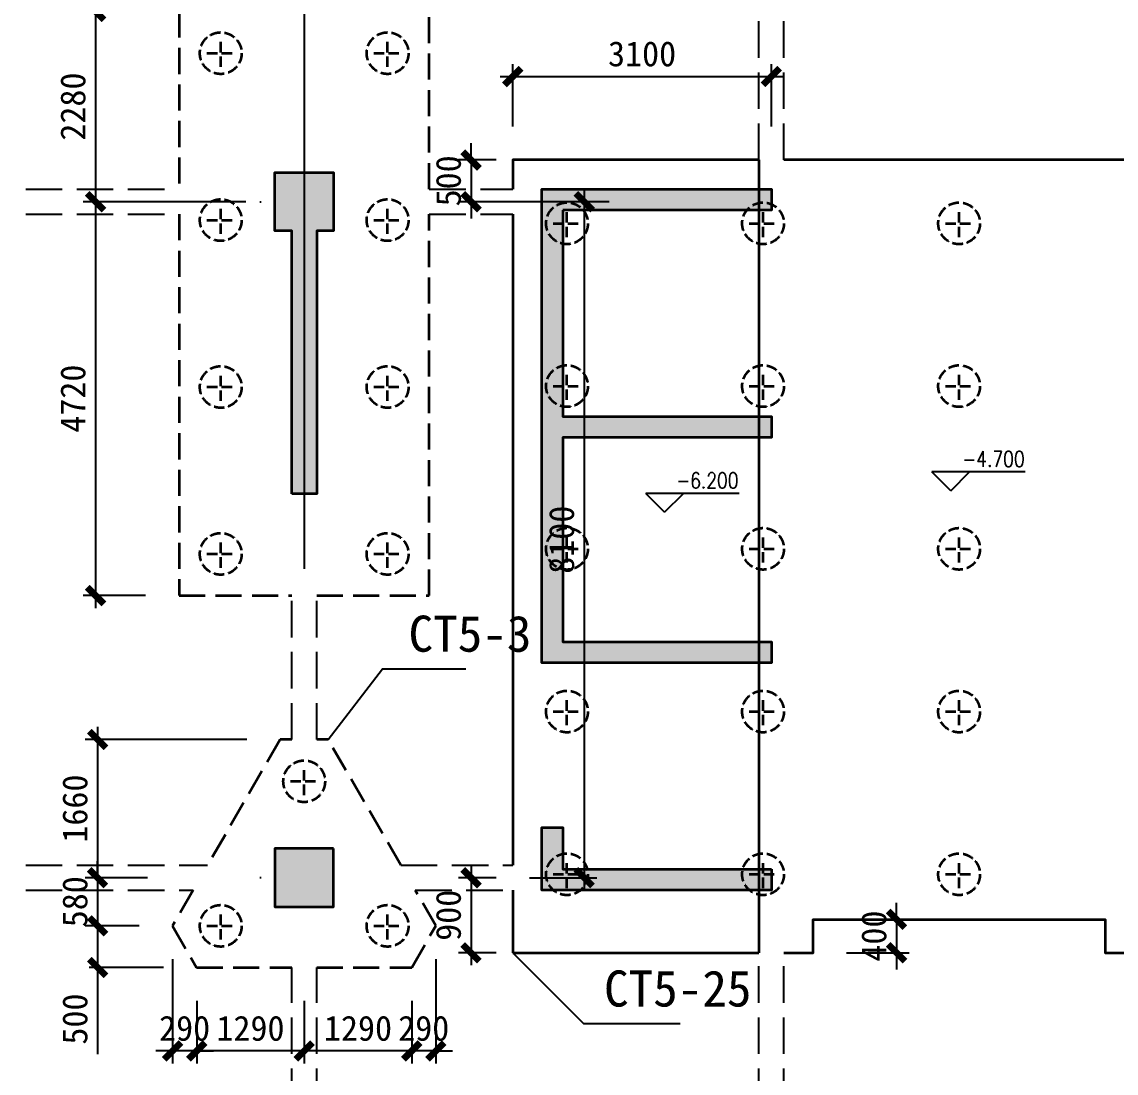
# Model space of a CAD drawing. Header units: millimetres. Extents: x -8252 to 341964, y -299084 to 206355.
# Drawn here: x 171950 to 185065, y 21424 to 34021 of the extents above; entities that cross this region are included whole.
import ezdxf
from ezdxf.enums import TextEntityAlignment as Align

# ---------------------------------------------------------------- set-up
doc = ezdxf.new("R2010")
doc.units = ezdxf.units.MM
doc.header["$LTSCALE"] = 500
doc.header["$PDMODE"] = 2
doc.header["$PDSIZE"] = 200
doc.linetypes.add('DASH', pattern=[0.35, 0.25, -0.1])
doc.linetypes.add('DASHDOT', pattern=[25.4, 12.7, -6.35, 0, -6.35])
for name, color, linetype in [('dim____', 70, 'Continuous'), ('DOTE', 20, 'DASHDOT'), ('txt', 7, 'Continuous')]:
    doc.layers.add(name, color=color, linetype=linetype)
for name, color, linetype, lineweight in [('fb', 7, 'Continuous', 35), ('kz', 50, 'Continuous', 25), ('s117', 4, 'Continuous', 25), ('s121', 2, 'Continuous', 35), ('shear_wall', 100, 'Continuous', 25), ('zkz', 200, 'Continuous', 35)]:
    doc.layers.add(name, color=color, linetype=linetype, lineweight=lineweight)
doc.styles.add('DIM_FONT', font='txt.shx', dxfattribs={"width": 0.8, "bigfont": 'gbcbig.shx'})
doc.styles.add('宋体', font='')
doc.styles.get('宋体').set_extended_font_data('宋体')
doc.dimstyles.new('ISO-25', dxfattribs={"dimtxt": 2.5, "dimasz": 2.5, "dimexe": 1.25, "dimexo": 0.625, "dimtad": 1, "dimtxsty": 'Standard', "dimcen": 2.5, "dimadec": 0, "dimazin": 0, "dimtfac": 1, "dimtmove": 0, "dimatfit": 3, "dimfxl": 1, "dimarcsym": 0})

# ---------------------------------------------------------------- blocks, each defined once
blk = doc.blocks.new('_ArchTick')
at = {"color": 0, "linetype": 'ByBlock', "const_width": 0.4}
blk.add_lwpolyline([(-0.5, -0.5), (0.5, 0.5)], dxfattribs=at)
blk = doc.blocks.new('*D497')
at = {"layer": 'Defpoints', "color": 0, "transparency": 16777216}
for p in [(176911, 23190), (176622, 22690), (176622, 21690)]:
    blk.add_point(p, dxfattribs=at)
at = {"layer": 'dim____', "color": 0, "lineweight": -2, "transparency": 16777216}
for p, q in [((176911, 22790), (176911, 21540)), ((176622, 22290), (176622, 21540)), ((176622, 21690), (176422, 21690)), ((176911, 21690), (176622, 21690)), ((176911, 21690), (177111, 21690))]:
    blk.add_line(p, q, dxfattribs=at)
at = {"layer": 'dim____', "color": 0, "lineweight": -2, "transparency": 16777216, "xscale": 200, "yscale": 200, "zscale": 200}
blk.add_blockref('_ArchTick', (176622, 21690), dxfattribs=at)
at = {"layer": 'dim____', "color": 0, "lineweight": -2, "transparency": 16777216, "xscale": 200, "yscale": 200, "zscale": 200, "rotation": 180}
blk.add_blockref('_ArchTick', (176911, 21690), dxfattribs=at)
at = {"layer": 'dim____', "color": 7, "transparency": 16777216, "insert": (176766, 21960), "char_height": 300, "attachment_point": 5, "style": '宋体'}
blk.add_mtext('290', dxfattribs=at)
blk = doc.blocks.new('*D498')
at = {"layer": 'Defpoints', "color": 0, "transparency": 16777216}
for p in [(175333, 22690), (176622, 22690), (175333, 21690)]:
    blk.add_point(p, dxfattribs=at)
at = {"layer": 'dim____', "color": 0, "lineweight": -2, "transparency": 16777216}
for p, q in [((175333, 22290), (175333, 21540)), ((176622, 22290), (176622, 21540)), ((176772, 21690), (175183, 21690))]:
    blk.add_line(p, q, dxfattribs=at)
at = {"layer": 'dim____', "color": 0, "lineweight": -2, "transparency": 16777216, "xscale": 200, "yscale": 200, "zscale": 200, "rotation": 180}
blk.add_blockref('_ArchTick', (175333, 21690), dxfattribs=at)
at = {"layer": 'dim____', "color": 0, "lineweight": -2, "transparency": 16777216, "xscale": 200, "yscale": 200, "zscale": 200}
blk.add_blockref('_ArchTick', (176622, 21690), dxfattribs=at)
at = {"layer": 'dim____', "color": 7, "transparency": 16777216, "insert": (175978, 21960), "char_height": 300, "attachment_point": 5, "style": '宋体'}
blk.add_mtext('1290', dxfattribs=at)
blk = doc.blocks.new('*D499')
at = {"layer": 'Defpoints', "color": 0, "transparency": 16777216}
for p in [(174045, 22690), (175333, 22690), (174045, 21690)]:
    blk.add_point(p, dxfattribs=at)
at = {"layer": 'dim____', "color": 0, "lineweight": -2, "transparency": 16777216}
for p, q in [((174045, 22290), (174045, 21540)), ((175333, 22290), (175333, 21540)), ((175483, 21690), (173895, 21690))]:
    blk.add_line(p, q, dxfattribs=at)
at = {"layer": 'dim____', "color": 0, "lineweight": -2, "transparency": 16777216, "xscale": 200, "yscale": 200, "zscale": 200, "rotation": 180}
blk.add_blockref('_ArchTick', (174045, 21690), dxfattribs=at)
at = {"layer": 'dim____', "color": 0, "lineweight": -2, "transparency": 16777216, "xscale": 200, "yscale": 200, "zscale": 200}
blk.add_blockref('_ArchTick', (175333, 21690), dxfattribs=at)
at = {"layer": 'dim____', "color": 7, "transparency": 16777216, "insert": (174689, 21960), "char_height": 300, "attachment_point": 5, "style": '宋体'}
blk.add_mtext('1290', dxfattribs=at)
blk = doc.blocks.new('*D500')
at = {"layer": 'Defpoints', "color": 0, "transparency": 16777216}
for p in [(173756, 23190), (174045, 22690), (173756, 21690)]:
    blk.add_point(p, dxfattribs=at)
at = {"layer": 'dim____', "color": 0, "lineweight": -2, "transparency": 16777216}
for p, q in [((173756, 22790), (173756, 21540)), ((174045, 22290), (174045, 21540)), ((173756, 21690), (173556, 21690)), ((174045, 21690), (173756, 21690)), ((174045, 21690), (174245, 21690))]:
    blk.add_line(p, q, dxfattribs=at)
at = {"layer": 'dim____', "color": 0, "lineweight": -2, "transparency": 16777216, "xscale": 200, "yscale": 200, "zscale": 200}
blk.add_blockref('_ArchTick', (173756, 21690), dxfattribs=at)
at = {"layer": 'dim____', "color": 0, "lineweight": -2, "transparency": 16777216, "xscale": 200, "yscale": 200, "zscale": 200, "rotation": 180}
blk.add_blockref('_ArchTick', (174045, 21690), dxfattribs=at)
at = {"layer": 'dim____', "color": 7, "transparency": 16777216, "insert": (173900, 21960), "char_height": 300, "attachment_point": 5, "style": '宋体'}
blk.add_mtext('290', dxfattribs=at)
blk = doc.blocks.new('*D501')
at = {"layer": 'Defpoints', "color": 0, "transparency": 16777216}
for p in [(175045, 25422), (172857, 23766), (173857, 23766)]:
    blk.add_point(p, dxfattribs=at)
at = {"layer": 'dim____', "color": 0, "lineweight": -2, "transparency": 16777216}
for p, q in [((172857, 25572), (172857, 23616)), ((174645, 25422), (172707, 25422)), ((173457, 23766), (172707, 23766))]:
    blk.add_line(p, q, dxfattribs=at)
at = {"layer": 'dim____', "color": 0, "lineweight": -2, "transparency": 16777216, "xscale": 200, "yscale": 200, "zscale": 200}
for p, rotation in [((172857, 25422), 90), ((172857, 23766), 270)]:
    blk.add_blockref('_ArchTick', p, dxfattribs=dict(at, rotation=rotation))
at = {"layer": 'dim____', "color": 7, "transparency": 16777216, "insert": (172587, 24594), "char_height": 300, "attachment_point": 5, "rotation": 90, "style": '宋体'}
blk.add_mtext('1660', dxfattribs=at)
blk = doc.blocks.new('*D502')
at = {"layer": 'Defpoints', "color": 0, "transparency": 16777216}
for p in [(173857, 23766), (172857, 23190), (173756, 23190)]:
    blk.add_point(p, dxfattribs=at)
at = {"layer": 'dim____', "color": 0, "lineweight": -2, "transparency": 16777216}
for p, q in [((172857, 23766), (172857, 23966)), ((173457, 23766), (172707, 23766)), ((172857, 23766), (172857, 23190)), ((173356, 23190), (172707, 23190)), ((172857, 23190), (172857, 22990))]:
    blk.add_line(p, q, dxfattribs=at)
at = {"layer": 'dim____', "color": 0, "lineweight": -2, "transparency": 16777216, "xscale": 200, "yscale": 200, "zscale": 200}
for p, rotation in [((172857, 23766), 270), ((172857, 23190), 90)]:
    blk.add_blockref('_ArchTick', p, dxfattribs=dict(at, rotation=rotation))
at = {"layer": 'dim____', "color": 7, "transparency": 16777216, "insert": (172587, 23478), "char_height": 300, "attachment_point": 5, "rotation": 90, "style": '宋体'}
blk.add_mtext('580', dxfattribs=at)
blk = doc.blocks.new('*D503')
at = {"layer": 'Defpoints', "color": 0, "transparency": 16777216}
for p in [(173756, 23190), (172857, 22690), (174045, 22690)]:
    blk.add_point(p, dxfattribs=at)
at = {"layer": 'dim____', "color": 0, "lineweight": -2, "transparency": 16777216}
for p, q in [((172857, 23290), (172857, 22690)), ((173356, 23190), (172757, 23190)), ((173645, 22690), (172757, 22690)), ((172857, 22690), (172857, 21653))]:
    blk.add_line(p, q, dxfattribs=at)
at = {"layer": 'dim____', "color": 0, "lineweight": -2, "transparency": 16777216, "xscale": 200, "yscale": 200, "zscale": 200}
for p, rotation in [((172857, 23190), 90), ((172857, 22690), 270)]:
    blk.add_blockref('_ArchTick', p, dxfattribs=dict(at, rotation=rotation))
at = {"layer": 'dim____', "color": 7, "transparency": 16777216, "insert": (172587, 22072), "char_height": 300, "attachment_point": 5, "rotation": 90, "style": '宋体'}
blk.add_mtext('500', dxfattribs=at)
blk = doc.blocks.new('*D778')
at = {"layer": 'Defpoints', "color": 0, "transparency": 16777216}
for p in [(180933, 33366), (177833, 32366), (180933, 32366)]:
    blk.add_point(p, dxfattribs=at)
at = {"layer": 'dim____', "color": 0, "lineweight": -2, "transparency": 16777216}
for p, q in [((177833, 32766), (177833, 33516)), ((180933, 32766), (180933, 33516)), ((177683, 33366), (181083, 33366))]:
    blk.add_line(p, q, dxfattribs=at)
at = {"layer": 'dim____', "color": 0, "lineweight": -2, "transparency": 16777216, "xscale": 200, "yscale": 200, "zscale": 200, "rotation": 180}
blk.add_blockref('_ArchTick', (177833, 33366), dxfattribs=at)
at = {"layer": 'dim____', "color": 0, "lineweight": -2, "transparency": 16777216, "xscale": 200, "yscale": 200, "zscale": 200}
blk.add_blockref('_ArchTick', (180933, 33366), dxfattribs=at)
at = {"layer": 'dim____', "color": 7, "transparency": 16777216, "insert": (179383, 33636), "char_height": 300, "attachment_point": 5, "style": '宋体'}
blk.add_mtext('3100', dxfattribs=at)
blk = doc.blocks.new('*D779')
at = {"layer": 'Defpoints', "color": 0, "transparency": 16777216}
for p in [(185433, 35140), (180933, 34140), (185433, 32366)]:
    blk.add_point(p, dxfattribs=at)
at = {"layer": 'dim____', "color": 0, "lineweight": -2, "transparency": 16777216}
for p, q in [((180933, 34540), (180933, 35290)), ((185433, 32766), (185433, 35290)), ((180783, 35140), (185583, 35140))]:
    blk.add_line(p, q, dxfattribs=at)
at = {"layer": 'dim____', "color": 0, "lineweight": -2, "transparency": 16777216, "xscale": 200, "yscale": 200, "zscale": 200, "rotation": 180}
blk.add_blockref('_ArchTick', (180933, 35140), dxfattribs=at)
at = {"layer": 'dim____', "color": 0, "lineweight": -2, "transparency": 16777216, "xscale": 200, "yscale": 200, "zscale": 200}
blk.add_blockref('_ArchTick', (185433, 35140), dxfattribs=at)
at = {"layer": 'dim____', "color": 7, "transparency": 16777216, "insert": (183183, 35410), "char_height": 300, "attachment_point": 5, "style": '宋体'}
blk.add_mtext('4500', dxfattribs=at)
blk = doc.blocks.new('*D781')
at = {"layer": 'Defpoints', "color": 0, "transparency": 16777216}
for p in [(177833, 32366), (177333, 31866), (179190, 31866)]:
    blk.add_point(p, dxfattribs=at)
at = {"layer": 'dim____', "color": 0, "lineweight": -2, "transparency": 16777216}
for p, q in [((177333, 32366), (177333, 32566)), ((177633, 32366), (177183, 32366)), ((177333, 32366), (177333, 31866)), ((178990, 31866), (177183, 31866)), ((177333, 31866), (177333, 31666))]:
    blk.add_line(p, q, dxfattribs=at)
at = {"layer": 'dim____', "color": 0, "lineweight": -2, "transparency": 16777216, "xscale": 200, "yscale": 200, "zscale": 200}
for p, rotation in [((177333, 32366), 270), ((177333, 31866), 90)]:
    blk.add_blockref('_ArchTick', p, dxfattribs=dict(at, rotation=rotation))
at = {"layer": 'dim____', "color": 7, "transparency": 16777216, "insert": (177063, 32116), "char_height": 300, "attachment_point": 5, "rotation": 90, "style": '宋体'}
blk.add_mtext('500', dxfattribs=at)
blk = doc.blocks.new('*D782')
at = {"layer": 'Defpoints', "color": 0, "transparency": 16777216}
for p in [(179190, 31866), (177833, 23766), (178690, 23766)]:
    blk.add_point(p, dxfattribs=at)
at = {"layer": 'dim____', "color": 0, "lineweight": -2, "transparency": 16777216}
for p, q in [((178690, 32016), (178690, 23616)), ((178990, 31866), (178540, 31866)), ((178033, 23766), (178840, 23766))]:
    blk.add_line(p, q, dxfattribs=at)
at = {"layer": 'dim____', "color": 0, "lineweight": -2, "transparency": 16777216, "xscale": 200, "yscale": 200, "zscale": 200}
for p, rotation in [((178690, 31866), 90), ((178690, 23766), 270)]:
    blk.add_blockref('_ArchTick', p, dxfattribs=dict(at, rotation=rotation))
at = {"layer": 'dim____', "color": 7, "transparency": 16777216, "insert": (178420, 27816), "char_height": 300, "attachment_point": 5, "rotation": 90, "style": '宋体'}
blk.add_mtext('8100', dxfattribs=at)
blk = doc.blocks.new('*D783')
at = {"layer": 'Defpoints', "color": 0, "transparency": 16777216}
for p in [(177833, 23766), (177333, 22866), (177833, 22866)]:
    blk.add_point(p, dxfattribs=at)
at = {"layer": 'dim____', "color": 0, "lineweight": -2, "transparency": 16777216}
for p, q in [((177333, 23916), (177333, 22716)), ((177633, 23766), (177183, 23766)), ((177633, 22866), (177183, 22866))]:
    blk.add_line(p, q, dxfattribs=at)
at = {"layer": 'dim____', "color": 0, "lineweight": -2, "transparency": 16777216, "xscale": 200, "yscale": 200, "zscale": 200}
for p, rotation in [((177333, 23766), 90), ((177333, 22866), 270)]:
    blk.add_blockref('_ArchTick', p, dxfattribs=dict(at, rotation=rotation))
at = {"layer": 'dim____', "color": 7, "transparency": 16777216, "insert": (177063, 23316), "char_height": 300, "attachment_point": 5, "rotation": 90, "style": '宋体'}
blk.add_mtext('900', dxfattribs=at)
blk = doc.blocks.new('*D784')
at = {"layer": 'Defpoints', "color": 0, "transparency": 16777216}
for p in [(181433, 23266), (181433, 22866), (182433, 22866)]:
    blk.add_point(p, dxfattribs=at)
at = {"layer": 'dim____', "color": 0, "lineweight": -2, "transparency": 16777216}
for p, q in [((182433, 23266), (182433, 23466)), ((181833, 23266), (182583, 23266)), ((182433, 23266), (182433, 22866)), ((181833, 22866), (182583, 22866)), ((182433, 22866), (182433, 22666))]:
    blk.add_line(p, q, dxfattribs=at)
at = {"layer": 'dim____', "color": 0, "lineweight": -2, "transparency": 16777216, "xscale": 200, "yscale": 200, "zscale": 200}
for p, rotation in [((182433, 23266), 270), ((182433, 22866), 90)]:
    blk.add_blockref('_ArchTick', p, dxfattribs=dict(at, rotation=rotation))
at = {"layer": 'dim____', "color": 7, "transparency": 16777216, "insert": (182163, 23066), "char_height": 300, "attachment_point": 5, "rotation": 90, "style": '宋体'}
blk.add_mtext('400', dxfattribs=at)
blk = doc.blocks.new('*D785')
at = {"layer": 'Defpoints', "color": 0, "transparency": 16777216}
for p in [(173833, 34146), (172833, 31866), (173833, 31866)]:
    blk.add_point(p, dxfattribs=at)
at = {"layer": 'dim____', "color": 0, "lineweight": -2, "transparency": 16777216}
for p, q in [((172833, 34296), (172833, 31716)), ((173433, 34146), (172683, 34146)), ((173433, 31866), (172683, 31866))]:
    blk.add_line(p, q, dxfattribs=at)
at = {"layer": 'dim____', "color": 0, "lineweight": -2, "transparency": 16777216, "xscale": 200, "yscale": 200, "zscale": 200}
for p, rotation in [((172833, 34146), 90), ((172833, 31866), 270)]:
    blk.add_blockref('_ArchTick', p, dxfattribs=dict(at, rotation=rotation))
at = {"layer": 'dim____', "color": 7, "transparency": 16777216, "insert": (172563, 33006), "char_height": 300, "attachment_point": 5, "rotation": 90, "style": '宋体'}
blk.add_mtext('2280', dxfattribs=at)
blk = doc.blocks.new('*D786')
at = {"layer": 'Defpoints', "color": 0, "transparency": 16777216}
for p in [(175032, 31866), (172833, 27146), (173833, 27146)]:
    blk.add_point(p, dxfattribs=at)
at = {"layer": 'dim____', "color": 0, "lineweight": -2, "transparency": 16777216}
for p, q in [((172833, 32016), (172833, 26996)), ((174632, 31866), (172683, 31866)), ((173433, 27146), (172683, 27146))]:
    blk.add_line(p, q, dxfattribs=at)
at = {"layer": 'dim____', "color": 0, "lineweight": -2, "transparency": 16777216, "xscale": 200, "yscale": 200, "zscale": 200}
for p, rotation in [((172833, 31866), 90), ((172833, 27146), 270)]:
    blk.add_blockref('_ArchTick', p, dxfattribs=dict(at, rotation=rotation))
at = {"layer": 'dim____', "color": 7, "transparency": 16777216, "insert": (172563, 29506), "char_height": 300, "attachment_point": 5, "rotation": 90, "style": '宋体'}
blk.add_mtext('4720', dxfattribs=at)

msp = doc.modelspace()

# ---------------------------------------------------------------- hatches: boundary and pattern name
at = {"layer": 'kz'}
h = msp.add_hatch(color=52, dxfattribs=at)
h.dxf.hatch_style = 1
h.paths.add_polyline_path([(175683.088, 24116.423), (174983.088, 24116.423), (174983.088, 23416.423), (175683.088, 23416.423)])
at = {"layer": 'shear_wall'}
h = msp.add_hatch(color=82, dxfattribs=at)
h.dxf.hatch_style = 1
h.paths.add_polyline_path([(175183.088, 28366.423), (175183.088, 31516.423), (174983.088, 31516.423), (174983.088, 32216.423), (175683.088, 32216.423), (175683.088, 31516.423), (175483.088, 31516.423), (175483.088, 28366.423)])
h = msp.add_hatch(color=82, dxfattribs=at)
h.dxf.hatch_style = 1
h.paths.add_polyline_path([(178433.088, 31766.423), (178433.088, 29291.423), (180933.088, 29291.423), (180933.088, 29041.423), (178433.088, 29041.423), (178433.088, 26591.423), (180933.088, 26591.423), (180933.088, 26341.423), (178183.088, 26341.423), (178183.088, 32016.423), (180933.088, 32016.423), (180933.088, 31766.423)])
h = msp.add_hatch(color=82, dxfattribs=at)
h.dxf.hatch_style = 1
h.paths.add_polyline_path([(180933.088, 23866.423), (180933.088, 23616.423), (178183.088, 23616.423), (178183.088, 24366.423), (178433.088, 24366.423), (178433.088, 23866.423)])

# ---------------------------------------------------------------- linework, layer by layer
at = {"layer": 'dim____'}
for p, q in [((183975.144, 28627.75), (182857.356, 28627.75)), ((183082.356, 28402.75), (182857.356, 28627.75)), ((183082.356, 28402.75), (183307.356, 28627.75)), ((180546, 28370.541), (179428.211, 28370.541)), ((179653.211, 28145.541), (179428.211, 28370.541)), ((179653.211, 28145.541), (179878.211, 28370.541))]:
    msp.add_line(p, q, dxfattribs=at)
at = {"layer": 'DOTE', "ltscale": 5}
for p, q in [((175333.088, 59216.423), (175333.088, -2133.577)), ((222433.088, 31866.423), (143483.088, 31866.423)), ((222433.088, 23766.423), (143483.088, 23766.423))]:
    msp.add_line(p, q, dxfattribs=at)
at = {"layer": 'fb'}
msp.add_line((180783.088, 32366.423), (180783.088, 22866.423), dxfattribs=at)
for points in [[(180783.088, 32366.423), (177833.088, 32366.423), (177833.088, 32016.423)], [(185283.088, 32366.423), (181083.088, 32366.423)], [(177833.088, 31716.423), (177833.088, 23916.423)], [(177833.088, 23616.423), (177833.088, 22866.423)], [(181083.088, 22866.423), (181433.088, 22866.423), (181433.088, 23266.423), (184933.088, 23266.423), (184933.088, 22866.423), (185283.088, 22866.423)], [(177833.088, 22866.423), (180783.088, 22866.423)]]:
    msp.add_lwpolyline(points, dxfattribs=at)
at = {"layer": 'kz', "lineweight": 35}
msp.add_lwpolyline([(175683.088, 24116.423), (174983.088, 24116.423), (174983.088, 23416.423), (175683.088, 23416.423)], close=True, dxfattribs=at)
at = {"layer": 's117', "linetype": 'DASH', "ltscale": 3.5}
for p, q in [((180783.088, 32366.423), (180783.088, 35716.423)), ((181083.088, 32366.423), (181083.088, 35716.423)), ((168933.088, 32016.423), (173833.088, 32016.423)), ((176833.088, 32016.423), (177833.088, 32016.423)), ((168933.088, 31716.423), (173833.088, 31716.423)), ((176833.088, 31716.423), (177833.088, 31716.423)), ((175183.088, 25421.124), (175183.088, 27145.892)), ((175483.088, 25421.124), (175483.088, 27145.892)), ((168933.088, 23916.423), (174175.674, 23916.423)), ((176490.503, 23916.423), (177833.088, 23916.423)), ((168933.088, 23616.423), (174002.47, 23616.423)), ((176663.708, 23616.423), (177833.088, 23616.423)), ((180783.088, 19816.423), (180783.088, 22866.423)), ((181083.088, 19816.423), (181083.088, 22866.423)), ((175183.088, 19816.423), (175183.088, 22689.073)), ((175483.088, 19816.423), (175483.088, 22689.073))]:
    msp.add_line(p, q, dxfattribs=at)
at = {"layer": 's121', "linetype": 'DASH', "ltscale": 2.5}
for points in [[(175183.088, 34145.892), (173833.088, 34145.892), (173833.088, 32016.423)], [(176833.088, 32016.423), (176833.088, 34145.892), (175483.088, 34145.892)], [(173833.088, 31716.423), (173833.088, 27145.892), (175183.088, 27145.892)], [(175483.088, 27145.892), (176833.088, 27145.892), (176833.088, 31716.423)], [(175183.088, 25421.124), (175044.412, 25421.124), (174175.674, 23916.423)], [(176490.503, 23916.423), (175621.764, 25421.124), (175483.088, 25421.124)], [(174002.47, 23616.423), (173755.738, 23189.072), (174044.412, 22689.072), (175183.088, 22689.073)], [(175483.088, 22689.073), (176621.764, 22689.074), (176910.438, 23189.074), (176663.708, 23616.423)]]:
    msp.add_lwpolyline(points, dxfattribs=at)
at = {"layer": 'shear_wall', "lineweight": 35}
for points in [[(175183.088, 28366.423), (175183.088, 31516.423), (174983.088, 31516.423), (174983.088, 32216.423), (175683.088, 32216.423), (175683.088, 31516.423), (175483.088, 31516.423), (175483.088, 28366.423)], [(178433.088, 31766.423), (178433.088, 29291.423), (180933.088, 29291.423), (180933.088, 29041.423), (178433.088, 29041.423), (178433.088, 26591.423), (180933.088, 26591.423), (180933.088, 26341.423), (178183.088, 26341.423), (178183.088, 32016.423), (180933.088, 32016.423), (180933.088, 31766.423)], [(180933.088, 23866.423), (180933.088, 23616.423), (178183.088, 23616.423), (178183.088, 24366.423), (178433.088, 24366.423), (178433.088, 23866.423)]]:
    msp.add_lwpolyline(points, close=True, dxfattribs=at)
at = {"layer": 'txt'}
for points in [[(175621.764, 25421.124), (176270.292, 26269.653), (177270.292, 26269.653)], [(177833.088, 22866.423), (178681.616, 22017.895), (179839.298, 22017.895)]]:
    msp.add_lwpolyline(points, dxfattribs=at)
at = {"layer": 'zkz', "linetype": 'DASH'}
for p, q in [((174333.088, 33480.892), (174333.088, 33810.892)), ((176333.088, 33480.892), (176333.088, 33810.892)), ((174168.088, 33645.892), (174498.088, 33645.892)), ((176168.088, 33645.892), (176498.088, 33645.892)), ((174333.088, 31480.892), (174333.088, 31810.892)), ((176333.088, 31480.892), (176333.088, 31810.892)), ((178483.088, 31441.814), (178483.088, 31771.814)), ((180833.088, 31441.814), (180833.088, 31771.814)), ((183183.088, 31441.814), (183183.088, 31771.814)), ((174168.088, 31645.892), (174498.088, 31645.892)), ((176168.088, 31645.892), (176498.088, 31645.892)), ((178318.088, 31606.814), (178648.088, 31606.814)), ((180668.088, 31606.814), (180998.088, 31606.814)), ((183018.088, 31606.814), (183348.088, 31606.814)), ((174333.088, 29480.892), (174333.088, 29810.892)), ((176333.088, 29480.892), (176333.088, 29810.892)), ((178483.088, 29491.814), (178483.088, 29821.814)), ((180833.088, 29491.814), (180833.088, 29821.814)), ((183183.088, 29491.814), (183183.088, 29821.814)), ((174168.088, 29645.892), (174498.088, 29645.892)), ((176168.088, 29645.892), (176498.088, 29645.892)), ((178318.088, 29656.814), (178648.088, 29656.814)), ((180668.088, 29656.814), (180998.088, 29656.814)), ((183018.088, 29656.814), (183348.088, 29656.814)), ((174333.088, 27480.892), (174333.088, 27810.892)), ((176333.088, 27480.892), (176333.088, 27810.892)), ((178483.088, 27541.814), (178483.088, 27871.814)), ((180833.088, 27541.814), (180833.088, 27871.814)), ((183183.088, 27541.814), (183183.088, 27871.814)), ((178318.088, 27706.814), (178648.088, 27706.814)), ((180668.088, 27706.814), (180998.088, 27706.814)), ((183018.088, 27706.814), (183348.088, 27706.814)), ((174168.088, 27645.892), (174498.088, 27645.892)), ((176168.088, 27645.892), (176498.088, 27645.892)), ((178483.088, 25591.814), (178483.088, 25921.814)), ((180833.088, 25591.814), (180833.088, 25921.814)), ((183183.088, 25591.814), (183183.088, 25921.814)), ((178318.088, 25756.814), (178648.088, 25756.814)), ((180668.088, 25756.814), (180998.088, 25756.814)), ((183018.088, 25756.814), (183348.088, 25756.814)), ((175333.088, 24756.124), (175333.088, 25086.124)), ((175168.088, 24921.124), (175498.088, 24921.124)), ((178483.088, 23641.814), (178483.088, 23971.814)), ((180833.088, 23641.814), (180833.088, 23971.814)), ((183183.088, 23641.814), (183183.088, 23971.814)), ((178318.088, 23806.814), (178648.088, 23806.814)), ((180668.088, 23806.814), (180998.088, 23806.814)), ((183018.088, 23806.814), (183348.088, 23806.814)), ((174333.088, 23024.074), (174333.088, 23354.074)), ((176333.088, 23024.074), (176333.088, 23354.074)), ((174168.088, 23189.074), (174498.088, 23189.074)), ((176168.088, 23189.074), (176498.088, 23189.074))]:
    msp.add_line(p, q, dxfattribs=at)
for centre in [(174333.088, 33645.892), (176333.088, 33645.892), (174333.088, 31645.892), (176333.088, 31645.892), (178483.088, 31606.814), (180833.088, 31606.814), (183183.088, 31606.814), (178483.088, 29656.814), (180833.088, 29656.814), (183183.088, 29656.814), (174333.088, 29645.892), (176333.088, 29645.892), (178483.088, 27706.814), (180833.088, 27706.814), (183183.088, 27706.814), (174333.088, 27645.892), (176333.088, 27645.892), (178483.088, 25756.814), (180833.088, 25756.814), (183183.088, 25756.814), (175333.088, 24921.124), (178483.088, 23806.814), (180833.088, 23806.814), (183183.088, 23806.814), (174333.088, 23189.074), (176333.088, 23189.074)]:
    msp.add_circle(centre, 250, dxfattribs=at)

# ---------------------------------------------------------------- texts
at = {"layer": 'dim____', "style": 'DIM_FONT', "width": 0.8}
for s, p in [('-4.700', (183967.966, 28689.477)), ('-6.200', (180538.821, 28432.268))]:
    msp.add_text(s, height=187.5, dxfattribs=at).set_placement(p, align=Align.RIGHT)
at = {"layer": 'txt', "char_height": 433, "attachment_point": 5}
for s, insert, width in [('CT5-3', (177320.453, 26686.386), 1000), ('CT5-25', (179810.619, 22434.628), 1157.68178)]:
    msp.add_mtext(s, dxfattribs=dict(at, insert=insert, width=width))

# ---------------------------------------------------------------- dimensions: what is measured, and where the dimension line sits
at = {"layer": 'dim____'}
for base, p1, p2, picture, middle in [((185433.088, 35140.202), (180933.088, 34140.202), (185433.088, 32366.423), '*D779', (183183.088, 35410.202)), ((180933.088, 33366.423), (177833.088, 32366.423), (180933.088, 32366.423), '*D778', (179383.088, 33636.423))]:
    dim = msp.add_linear_dim(base=base, p1=p1, p2=p2, dimstyle='ISO-25', override={"dimtxt": 300, "dimasz": 200, "dimexe": 150, "dimexo": 400, "dimgap": 120, "dimtad": 1, "dimrnd": 10, "dimtxsty": '宋体', "dimblk1": 'ArchTick', "dimblk2": 'ArchTick', "dimsah": 1, "dimdle": 150, "dimclrt": 7, "dimtix": 1, "dimtmove": 0}, dxfattribs=at)
    dim.commit()
    dim.dimension.update_dxf_attribs({"geometry": picture, "text_midpoint": middle})
for base, p1, p2, angle, override, picture, middle in [((172833.088, 31866.423), (173833.088, 34145.892), (173833.088, 31866.423), 90, {"dimtxt": 300, "dimasz": 200, "dimexe": 150, "dimexo": 400, "dimgap": 120, "dimtad": 1, "dimrnd": 10, "dimtxsty": '宋体', "dimblk1": 'ArchTick', "dimblk2": 'ArchTick', "dimsah": 1, "dimdle": 150, "dimclrt": 7, "dimtix": 1, "dimtmove": 0}, '*D785', (172563.088, 33006.158)), ((177333.088, 31866.423), (177833.088, 32366.423), (179189.902, 31866.423), 90, {"dimtxt": 300, "dimasz": 200, "dimexe": 150, "dimexo": 200, "dimgap": 120, "dimtad": 1, "dimrnd": 10, "dimtxsty": '宋体', "dimblk1": 'ArchTick', "dimblk2": 'ArchTick', "dimsah": 1, "dimdle": 150, "dimclrt": 7, "dimtix": 1, "dimtmove": 0}, '*D781', (177063.088, 32116.423)), ((172833.088, 27145.892), (175031.903, 31866.423), (173833.088, 27145.892), 90, {"dimtxt": 300, "dimasz": 200, "dimexe": 150, "dimexo": 400, "dimgap": 120, "dimtad": 1, "dimrnd": 10, "dimtxsty": '宋体', "dimblk1": 'ArchTick', "dimblk2": 'ArchTick', "dimsah": 1, "dimdle": 150, "dimclrt": 7, "dimtix": 1, "dimtmove": 0}, '*D786', (172563.088, 29506.158)), ((178689.902, 23766.423), (179189.902, 31866.423), (177833.088, 23766.423), 90, {"dimtxt": 300, "dimasz": 200, "dimexe": 150, "dimexo": 200, "dimgap": 120, "dimtad": 1, "dimrnd": 10, "dimtxsty": '宋体', "dimblk1": 'ArchTick', "dimblk2": 'ArchTick', "dimsah": 1, "dimdle": 150, "dimclrt": 7, "dimtix": 1, "dimtmove": 0}, '*D782', (178419.902, 27816.423)), ((172857.164, 23766.423), (175044.6, 25422.124), (173857.164, 23766.423), 90, {"dimtxt": 300, "dimasz": 200, "dimexe": 150, "dimexo": 400, "dimgap": 120, "dimtad": 1, "dimrnd": 10, "dimtxsty": '宋体', "dimblk1": 'ArchTick', "dimblk2": 'ArchTick', "dimsah": 1, "dimdle": 150, "dimclrt": 7, "dimtix": 1, "dimtmove": 0}, '*D501', (172587.164, 24594.273)), ((172857.164, 23190.073), (173857.164, 23766.423), (173755.926, 23190.073), 90, {"dimtxt": 300, "dimasz": 200, "dimexe": 150, "dimexo": 400, "dimgap": 120, "dimtad": 1, "dimrnd": 10, "dimtxsty": '宋体', "dimblk1": 'ArchTick', "dimblk2": 'ArchTick', "dimsah": 1, "dimdle": 150, "dimclrt": 7, "dimtix": 1, "dimtmove": 0}, '*D502', (172587.164, 23478.248)), ((177333.088, 22866.423), (177833.088, 23766.423), (177833.088, 22866.423), 90, {"dimtxt": 300, "dimasz": 200, "dimexe": 150, "dimexo": 200, "dimgap": 120, "dimtad": 1, "dimrnd": 10, "dimtxsty": '宋体', "dimblk1": 'ArchTick', "dimblk2": 'ArchTick', "dimsah": 1, "dimdle": 150, "dimclrt": 7, "dimtix": 1, "dimtmove": 0}, '*D783', (177063.088, 23316.423)), ((182433.088, 22866.423), (181433.088, 23266.423), (181433.088, 22866.423), 90, {"dimtxt": 300, "dimasz": 200, "dimexe": 150, "dimexo": 400, "dimgap": 120, "dimtad": 1, "dimrnd": 10, "dimtxsty": '宋体', "dimblk1": 'ArchTick', "dimblk2": 'ArchTick', "dimsah": 1, "dimdle": 150, "dimclrt": 7, "dimtix": 1, "dimtmove": 0}, '*D784', (182163.088, 23066.423)), ((172857.164, 22690.073), (173755.926, 23190.073), (174044.6, 22690.073), 90, {"dimtxt": 300, "dimasz": 200, "dimexe": 100, "dimexo": 400, "dimgap": 120, "dimtad": 2, "dimrnd": 10, "dimtxsty": '宋体', "dimblk1": 'ArchTick', "dimblk2": 'ArchTick', "dimsah": 1, "dimdle": 100, "dimclrt": 7}, '*D503', (172587.164, 22071.749)), ((173755.926, 21690.072), (174044.6, 22690.073), (173755.926, 23190.073), 180, {"dimtxt": 300, "dimasz": 200, "dimexe": 150, "dimexo": 400, "dimgap": 120, "dimtad": 1, "dimrnd": 10, "dimtxsty": '宋体', "dimblk1": 'ArchTick', "dimblk2": 'ArchTick', "dimsah": 1, "dimdle": 150, "dimclrt": 7, "dimtix": 1, "dimtmove": 0}, '*D500', (173900.263, 21960.072)), ((176621.951, 21690.072), (176910.625, 23190.072), (176621.951, 22690.072), 180, {"dimtxt": 300, "dimasz": 200, "dimexe": 150, "dimexo": 400, "dimgap": 120, "dimtad": 1, "dimrnd": 10, "dimtxsty": '宋体', "dimblk1": 'ArchTick', "dimblk2": 'ArchTick', "dimsah": 1, "dimdle": 150, "dimclrt": 7, "dimtix": 1, "dimtmove": 0}, '*D497', (176766.288, 21960.072)), ((174044.6, 21690.072), (175333.09, 22690.072), (174044.6, 22690.073), 180, {"dimtxt": 300, "dimasz": 200, "dimexe": 150, "dimexo": 400, "dimgap": 120, "dimtad": 1, "dimrnd": 10, "dimtxsty": '宋体', "dimblk1": 'ArchTick', "dimblk2": 'ArchTick', "dimsah": 1, "dimdle": 150, "dimclrt": 7, "dimtix": 1, "dimtmove": 0}, '*D499', (174688.845, 21960.072)), ((175333.09, 21690.072), (176621.951, 22690.072), (175333.09, 22690.072), 180, {"dimtxt": 300, "dimasz": 200, "dimexe": 150, "dimexo": 400, "dimgap": 120, "dimtad": 1, "dimrnd": 10, "dimtxsty": '宋体', "dimblk1": 'ArchTick', "dimblk2": 'ArchTick', "dimsah": 1, "dimdle": 150, "dimclrt": 7, "dimtix": 1, "dimtmove": 0}, '*D498', (175977.521, 21960.072))]:
    dim = msp.add_linear_dim(base=base, p1=p1, p2=p2, angle=angle, dimstyle='ISO-25', override=override, dxfattribs=at)
    dim.commit()
    dim.dimension.update_dxf_attribs({"geometry": picture, "text_midpoint": middle})

doc.saveas('drawing.dxf')
